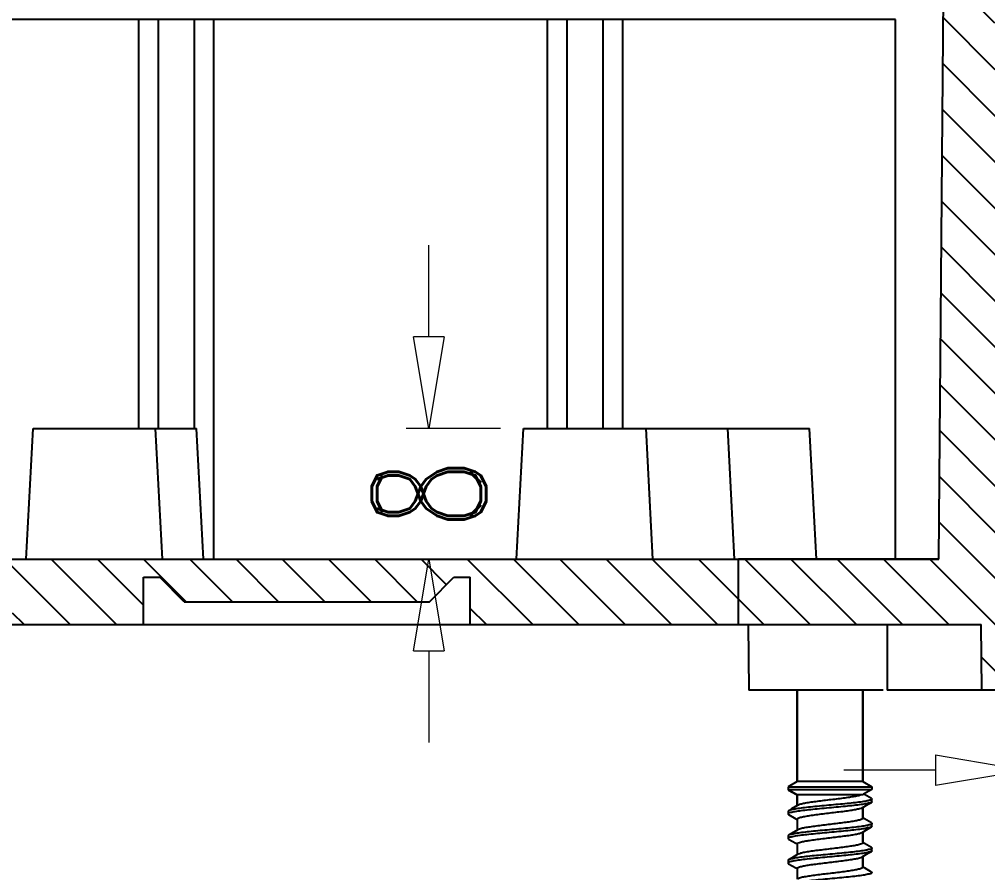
# Model space of a CAD drawing. Header units: millimetres. Extents: x -1995 to -555, y 489 to 1011.
# Drawn here: x -1514.7 to -1455.5, y 581.2 to 633.3 of the extents above; entities that cross this region are included whole.
import ezdxf

# ---------------------------------------------------------------- set-up
doc = ezdxf.new("R2010")
doc.units = ezdxf.units.MM
doc.layers.add('dim', color=82, linetype='Continuous', lineweight=9)
doc.styles.add('ROMAND', font='romand.shx', dxfattribs={"width": 0.75, "bigfont": 'gbcbig.shx'})
doc.dimstyles.new('YanXiu', dxfattribs={"dimtxt": 2.5, "dimasz": 2.2, "dimexe": 1, "dimexo": 0, "dimgap": 0.66, "dimtad": 0, "dimzin": 1, "dimdsep": 46, "dimtxsty": 'ROMAND', "dimblk": 'CLOSEDBLANK', "dimcen": 0, "dimclrd": 3, "dimclre": 3, "dimclrt": 7, "dimazin": 0, "dimtfac": 1, "dimtofl": 0, "dimtmove": 0, "dimatfit": 3, "dimldrblk": 'CLOSEDBLANK', "dimfxl": 1, "dimlwd": 5, "dimlwe": 5, "dimarcsym": 0})

# ---------------------------------------------------------------- blocks, each defined once
blk = doc.blocks.new('_ClosedBlank')
at = {"color": 0, "linetype": 'ByBlock', "lineweight": -2}
for p, q in [((-1, 0.167), (0, 0)), ((-1, 0.167), (-1, -0.167)), ((0, 0), (-1, -0.167))]:
    blk.add_line(p, q, dxfattribs=at)
blk = doc.blocks.new('*D180')
at = {"layer": 'Defpoints', "color": 0}
for p in [(-1449.19, 587.422), (-1453.09, 582.43), (-1449.19, 581.78)]:
    blk.add_point(p, dxfattribs=at)
at = {"layer": 'dim', "color": 3, "lineweight": 5}
for p, q in [((-1453.09, 583.829), (-1453.09, 588.822)), ((-1449.19, 583.179), (-1449.19, 588.822)), ((-1458.69, 587.422), (-1464.29, 587.422)), ((-1443.59, 587.422), (-1437.99, 587.422))]:
    blk.add_line(p, q, dxfattribs=at)
at = {"layer": 'dim', "color": 3, "lineweight": 5, "xscale": 5.600000000000001, "yscale": 5.600000000000001, "zscale": 5.600000000000001}
blk.add_blockref('_ClosedBlank', (-1453.09, 587.422), dxfattribs=at)
at = {"layer": 'dim', "color": 3, "lineweight": 5, "xscale": 5.600000000000001, "yscale": 5.600000000000001, "zscale": 5.600000000000001, "rotation": 180}
blk.add_blockref('_ClosedBlank', (-1449.19, 587.422), dxfattribs=at)
at = {"layer": 'dim', "color": 7, "insert": (-1431.841, 587.422), "char_height": 7, "attachment_point": 5, "style": 'ROMAND'}
blk.add_mtext('M4', dxfattribs=at)
blk = doc.blocks.new('*D182')
at = {"layer": 'Defpoints', "color": 0}
for p in [(-1543.389, 640.33), (-1459.64, 640.33), (-1541.068, 600.33)]:
    blk.add_point(p, dxfattribs=at)
at = {"layer": 'dim', "color": 3, "lineweight": 5}
for p, q in [((-1461.039, 640.33), (-1544.789, 640.33)), ((-1543.389, 634.73), (-1543.389, 625.979)), ((-1543.389, 605.93), (-1543.389, 614.681)), ((-1542.468, 600.33), (-1544.789, 600.33))]:
    blk.add_line(p, q, dxfattribs=at)
at = {"layer": 'dim', "color": 3, "lineweight": 5, "xscale": 5.600000000000001, "yscale": 5.600000000000001, "zscale": 5.600000000000001}
for p, rotation in [((-1543.389, 640.33), 90), ((-1543.389, 600.33), 270)]:
    blk.add_blockref('_ClosedBlank', p, dxfattribs=dict(at, rotation=rotation))
at = {"layer": 'dim', "color": 7, "insert": (-1543.389, 620.33), "char_height": 7, "attachment_point": 5, "rotation": 90, "style": 'ROMAND'}
blk.add_mtext('40', dxfattribs=at)
blk = doc.blocks.new('*D125')
at = {"layer": 'Defpoints', "color": 0}
for p in [(-1489.674, 608.33), (-1483.89, 608.33), (-1484.309, 600.33)]:
    blk.add_point(p, dxfattribs=at)
at = {"layer": 'dim', "color": 3, "lineweight": 5}
for p, q in [((-1489.674, 613.93), (-1489.674, 619.53)), ((-1485.289, 608.33), (-1491.073, 608.33)), ((-1485.708, 600.33), (-1491.073, 600.33)), ((-1489.674, 594.73), (-1489.674, 589.13))]:
    blk.add_line(p, q, dxfattribs=at)
at = {"layer": 'dim', "color": 3, "lineweight": 5, "xscale": 5.600000000000001, "yscale": 5.600000000000001, "zscale": 5.600000000000001}
for p, rotation in [((-1489.674, 608.33), 270), ((-1489.674, 600.33), 90)]:
    blk.add_blockref('_ClosedBlank', p, dxfattribs=dict(at, rotation=rotation))
at = {"layer": 'dim', "color": 7, "insert": (-1489.674, 604.33), "char_height": 7, "attachment_point": 5, "rotation": 90, "style": 'ROMAND'}
blk.add_mtext('8', dxfattribs=at)

msp = doc.modelspace()

# ---------------------------------------------------------------- hatches: boundary and pattern name
at = {"linetype": 'Continuous'}
h = msp.add_hatch(dxfattribs=at)
h.set_pattern_fill('DEFAULT__19', color=2, scale=2, angle=-45, style=0, pattern_type=0)
h.set_pattern_definition([(315, (-1734.9916, 774.4542), (1.414214, 1.414214), [])])
edge = h.paths.add_edge_path()
edge.add_line((-1668.44, 596.33), (-1663.89, 596.33))
edge.add_line((-1668.44, 596.33), (-1668.44, 603.119))
edge.add_spline(control_points=[(-1668.44, 603.119), (-1668.44, 603.813), (-1667.954, 604.307), (-1667.261, 604.319)], knot_values=[0, 0, 0, 0, 1, 1, 1, 1], weights=[1, 0.808834, 0.808834, 1], degree=3, periodic=0)
edge.add_line((-1667.261, 604.319), (-1666.64, 604.33))
edge.add_line((-1666.64, 604.33), (-1666.64, 632.33))
edge.add_line((-1668.157, 632.356), (-1666.64, 632.33))
edge.add_spline(control_points=[(-1668.157, 632.356), (-1668.735, 632.367), (-1669.14, 632.779), (-1669.14, 633.356)], knot_values=[0, 0, 0, 0, 1, 1, 1, 1], weights=[1, 0.808834, 0.808834, 1], degree=3, periodic=0)
edge.add_line((-1669.14, 635.375), (-1669.14, 633.356))
edge.add_line((-1674.532, 635.847), (-1669.14, 635.375))
edge.add_spline(control_points=[(-1675.714, 644.546), (-1681.421, 642.415), (-1680.601, 636.378), (-1674.532, 635.847)], knot_values=[0, 0, 0, 0, 1, 1, 1, 1], weights=[1, 0.480302, 0.480302, 1], degree=3, periodic=0)
edge.add_line((-1675.714, 644.546), (-1675.64, 640.304))
edge.add_spline(control_points=[(-1675.64, 640.304), (-1675.589, 637.406), (-1672.691, 637.406), (-1672.64, 640.304)], knot_values=[0, 0, 0, 0, 1, 1, 1, 1], weights=[1, 0.344968, 0.344968, 1], degree=3, periodic=0)
edge.add_line((-1672.64, 640.304), (-1672.566, 644.546))
edge.add_spline(control_points=[(-1669.64, 640.33), (-1669.64, 642.272), (-1670.747, 643.867), (-1672.566, 644.546)], knot_values=[0, 0, 0, 0, 1, 1, 1, 1], weights=[1, 0.881003, 0.881003, 1], degree=3, periodic=0)
edge.add_line((-1669.64, 640.33), (-1663.14, 640.33))
edge.add_line((-1662.791, 600.33), (-1663.14, 640.33))
edge.add_line((-1662.791, 600.33), (-1661.39, 600.33))
edge.add_line((-1661.39, 600.33), (-1661.39, 592.33))
edge.add_line((-1663.855, 592.33), (-1661.39, 592.33))
edge.add_line((-1663.89, 596.33), (-1663.855, 592.33))
edge = h.paths.add_edge_path()
edge.add_line((-1654.39, 596.33), (-1650.14, 596.33))
edge.add_line((-1654.39, 596.33), (-1654.425, 592.33))
edge.add_line((-1656.89, 592.33), (-1654.425, 592.33))
edge.add_line((-1656.89, 600.33), (-1656.89, 592.33))
edge.add_line((-1656.89, 600.33), (-1655.489, 600.33))
edge.add_line((-1655.489, 600.33), (-1655.14, 640.33))
edge.add_line((-1655.14, 640.33), (-1654.64, 640.33))
edge.add_line((-1654.618, 642.83), (-1654.64, 640.33))
edge.add_line((-1654.618, 642.83), (-1654.043, 642.83))
edge.add_line((-1653.817, 643.057), (-1654.043, 642.83))
edge.add_spline(control_points=[(-1653.463, 643.057), (-1653.567, 643.16), (-1653.713, 643.16), (-1653.817, 643.057)], knot_values=[0, 0, 0, 0, 1, 1, 1, 1], weights=[1, 0.804738, 0.804738, 1], degree=3, periodic=0)
edge.add_line((-1653.236, 642.83), (-1653.463, 643.057))
edge.add_line((-1653.236, 642.83), (-1652.662, 642.83))
edge.add_line((-1652.662, 642.83), (-1652.64, 640.33))
edge.add_line((-1652.64, 640.33), (-1652.14, 640.33))
edge.add_line((-1651.791, 600.33), (-1652.14, 640.33))
edge.add_line((-1651.791, 600.33), (-1637.797, 600.33))
edge.add_line((-1637.797, 596.33), (-1637.797, 600.33))
edge.add_line((-1640.14, 596.33), (-1637.797, 596.33))
edge.add_line((-1640.175, 592.33), (-1640.14, 596.33))
edge.add_line((-1642.64, 592.33), (-1640.175, 592.33))
edge.add_line((-1642.64, 592.33), (-1642.64, 598.33))
edge.add_line((-1647.64, 598.33), (-1642.64, 598.33))
edge.add_line((-1647.64, 592.33), (-1647.64, 598.33))
edge.add_line((-1650.105, 592.33), (-1647.64, 592.33))
edge.add_line((-1650.105, 592.33), (-1650.14, 596.33))
edge = h.paths.add_edge_path()
edge.add_line((-1637.797, 596.33), (-1637.797, 600.33))
edge.add_line((-1637.797, 596.33), (-1637.797, 600.33))
edge = h.paths.add_edge_path()
edge.add_line((-1637.797, 596.33), (-1623.14, 596.33))
edge.add_line((-1637.797, 596.33), (-1637.797, 600.33))
edge.add_line((-1637.797, 600.33), (-1470.746, 600.33))
edge.add_line((-1470.746, 596.33), (-1470.746, 600.33))
edge.add_line((-1487.14, 596.33), (-1470.746, 596.33))
edge.add_line((-1487.14, 596.33), (-1487.14, 599.23))
edge.add_line((-1488.14, 599.23), (-1487.14, 599.23))
edge.add_line((-1489.64, 597.73), (-1488.14, 599.23))
edge.add_line((-1504.64, 597.73), (-1489.64, 597.73))
edge.add_line((-1504.64, 597.73), (-1506.14, 599.23))
edge.add_line((-1507.14, 599.23), (-1506.14, 599.23))
edge.add_line((-1507.14, 596.33), (-1507.14, 599.23))
edge.add_line((-1515.14, 596.33), (-1507.14, 596.33))
edge.add_line((-1515.14, 596.33), (-1515.14, 599.23))
edge.add_line((-1516.14, 599.23), (-1515.14, 599.23))
edge.add_line((-1517.64, 597.73), (-1516.14, 599.23))
edge.add_line((-1532.64, 597.73), (-1517.64, 597.73))
edge.add_line((-1532.64, 597.73), (-1534.14, 599.23))
edge.add_line((-1535.14, 599.23), (-1534.14, 599.23))
edge.add_line((-1535.14, 596.33), (-1535.14, 599.23))
edge.add_line((-1575.14, 596.33), (-1535.14, 596.33))
edge.add_line((-1575.14, 596.33), (-1575.14, 599.23))
edge.add_line((-1576.14, 599.23), (-1575.14, 599.23))
edge.add_line((-1577.64, 597.73), (-1576.14, 599.23))
edge.add_line((-1592.64, 597.73), (-1577.64, 597.73))
edge.add_line((-1592.64, 597.73), (-1594.14, 599.23))
edge.add_line((-1595.14, 599.23), (-1594.14, 599.23))
edge.add_line((-1595.14, 596.33), (-1595.14, 599.23))
edge.add_line((-1603.14, 596.33), (-1595.14, 596.33))
edge.add_line((-1603.14, 596.33), (-1603.14, 599.23))
edge.add_line((-1604.14, 599.23), (-1603.14, 599.23))
edge.add_line((-1605.64, 597.73), (-1604.14, 599.23))
edge.add_line((-1620.64, 597.73), (-1605.64, 597.73))
edge.add_line((-1620.64, 597.73), (-1622.14, 599.23))
edge.add_line((-1623.14, 599.23), (-1622.14, 599.23))
edge.add_line((-1623.14, 596.33), (-1623.14, 599.23))
edge = h.paths.add_edge_path()
edge.add_line((-1470.746, 596.33), (-1470.746, 600.33))
edge.add_line((-1470.746, 596.33), (-1470.746, 600.33))
edge = h.paths.add_edge_path()
edge.add_line((-1441.84, 596.33), (-1446.39, 596.33))
edge.add_line((-1446.425, 592.33), (-1446.39, 596.33))
edge.add_line((-1446.425, 592.33), (-1448.89, 592.33))
edge.add_line((-1448.89, 592.33), (-1448.89, 600.33))
edge.add_line((-1447.489, 600.33), (-1448.89, 600.33))
edge.add_line((-1447.489, 600.33), (-1447.14, 640.33))
edge.add_line((-1441.14, 640.33), (-1447.14, 640.33))
edge.add_line((-1441.14, 633.356), (-1441.14, 640.33))
edge.add_spline(control_points=[(-1442.122, 632.356), (-1441.545, 632.367), (-1441.14, 632.779), (-1441.14, 633.356)], knot_values=[0, 0, 0, 0, 1, 1, 1, 1], weights=[1, 0.808834, 0.808834, 1], degree=3, periodic=0)
edge.add_line((-1442.122, 632.356), (-1443.64, 632.33))
edge.add_line((-1443.64, 604.33), (-1443.64, 632.33))
edge.add_line((-1443.019, 604.319), (-1443.64, 604.33))
edge.add_spline(control_points=[(-1441.84, 603.119), (-1441.84, 603.813), (-1442.326, 604.307), (-1443.019, 604.319)], knot_values=[0, 0, 0, 0, 1, 1, 1, 1], weights=[1, 0.808834, 0.808834, 1], degree=3, periodic=0)
edge.add_line((-1441.84, 596.33), (-1441.84, 603.119))
edge = h.paths.add_edge_path()
edge.add_line((-1470.746, 596.33), (-1455.89, 596.33))
edge.add_line((-1470.746, 596.33), (-1470.746, 600.33))
edge.add_line((-1458.489, 600.33), (-1470.746, 600.33))
edge.add_line((-1458.489, 600.33), (-1458.14, 640.33))
edge.add_line((-1457.64, 640.33), (-1458.14, 640.33))
edge.add_line((-1457.618, 642.83), (-1457.64, 640.33))
edge.add_line((-1457.043, 642.83), (-1457.618, 642.83))
edge.add_line((-1457.043, 642.83), (-1456.817, 643.057))
edge.add_spline(control_points=[(-1456.817, 643.057), (-1456.713, 643.16), (-1456.567, 643.16), (-1456.463, 643.057)], knot_values=[0, 0, 0, 0, 1, 1, 1, 1], weights=[1, 0.804738, 0.804738, 1], degree=3, periodic=0)
edge.add_line((-1456.463, 643.057), (-1456.236, 642.83))
edge.add_line((-1455.662, 642.83), (-1456.236, 642.83))
edge.add_line((-1455.662, 642.83), (-1455.64, 640.33))
edge.add_line((-1455.14, 640.33), (-1455.64, 640.33))
edge.add_line((-1454.791, 600.33), (-1455.14, 640.33))
edge.add_line((-1453.39, 600.33), (-1454.791, 600.33))
edge.add_line((-1453.39, 592.33), (-1453.39, 600.33))
edge.add_line((-1453.39, 592.33), (-1455.855, 592.33))
edge.add_line((-1455.855, 592.33), (-1455.89, 596.33))

# ---------------------------------------------------------------- linework, layer by layer
at = {"color": 7, "linetype": 'Continuous'}
for p, q in [((-1458.489, 600.33), (-1458.14, 640.33)), ((-1458.489, 600.33), (-1458.14, 640.33)), ((-1461.14, 633.329), (-1649.14, 633.329)), ((-1507.44, 633.329), (-1507.44, 608.33)), ((-1506.24, 633.329), (-1506.24, 608.33)), ((-1504.04, 633.329), (-1504.04, 608.33)), ((-1502.84, 633.329), (-1502.84, 600.33)), ((-1482.44, 633.329), (-1482.44, 608.33)), ((-1481.24, 633.329), (-1481.24, 608.33)), ((-1479.04, 633.329), (-1479.04, 608.33)), ((-1477.84, 633.329), (-1477.84, 608.33)), ((-1461.14, 600.33), (-1461.14, 633.329)), ((-1514.309, 600.33), (-1513.89, 608.33)), ((-1513.89, 608.33), (-1503.89, 608.33)), ((-1505.971, 600.33), (-1506.39, 608.33)), ((-1503.471, 600.33), (-1503.89, 608.33)), ((-1484.309, 600.33), (-1483.89, 608.33)), ((-1483.89, 608.33), (-1466.39, 608.33)), ((-1475.971, 600.33), (-1476.39, 608.33)), ((-1470.971, 600.33), (-1471.39, 608.33)), ((-1465.971, 600.33), (-1466.39, 608.33)), ((-1651.791, 600.33), (-1458.489, 600.33)), ((-1637.797, 600.33), (-1470.746, 600.33)), ((-1470.746, 596.33), (-1470.746, 600.33)), ((-1470.746, 596.33), (-1470.746, 600.33)), ((-1470.746, 596.33), (-1470.746, 600.33)), ((-1470.746, 596.33), (-1470.746, 600.33)), ((-1458.489, 600.33), (-1470.746, 600.33)), ((-1507.14, 599.23), (-1506.14, 599.23)), ((-1507.14, 596.33), (-1507.14, 599.23)), ((-1507.14, 599.23), (-1506.14, 599.23)), ((-1507.14, 596.33), (-1507.14, 599.23)), ((-1504.64, 597.73), (-1506.14, 599.23)), ((-1504.64, 597.73), (-1506.14, 599.23)), ((-1489.64, 597.73), (-1488.14, 599.23)), ((-1489.64, 597.73), (-1488.14, 599.23)), ((-1488.14, 599.23), (-1487.14, 599.23)), ((-1488.14, 599.23), (-1487.14, 599.23)), ((-1487.14, 596.33), (-1487.14, 599.23)), ((-1487.14, 596.33), (-1487.14, 599.23)), ((-1504.64, 597.73), (-1489.64, 597.73)), ((-1504.64, 597.73), (-1489.64, 597.73)), ((-1640.14, 596.33), (-1455.89, 596.33)), ((-1515.14, 596.33), (-1507.14, 596.33)), ((-1487.14, 596.33), (-1470.746, 596.33)), ((-1470.746, 596.33), (-1455.89, 596.33)), ((-1470.14, 596.33), (-1470.105, 592.33)), ((-1461.64, 596.33), (-1461.64, 592.33)), ((-1455.855, 592.33), (-1455.89, 596.33)), ((-1455.855, 592.33), (-1455.89, 596.33)), ((-1461.886, 592.33), (-1470.105, 592.33)), ((-1467.14, 586.737), (-1467.14, 592.33)), ((-1467.14, 592.33), (-1467.14, 586.737)), ((-1463.14, 586.737), (-1463.14, 592.33)), ((-1463.14, 592.33), (-1463.14, 586.737)), ((-1452.525, 592.33), (-1461.64, 592.33)), ((-1453.39, 592.33), (-1455.855, 592.33)), ((-1467.14, 586.737), (-1467.705, 586.411)), ((-1467.705, 586.411), (-1462.575, 586.411)), ((-1467.705, 586.411), (-1467.705, 586.249)), ((-1463.14, 586.737), (-1467.14, 586.737)), ((-1463.14, 586.737), (-1462.575, 586.411)), ((-1462.575, 586.411), (-1462.575, 586.249)), ((-1467.705, 586.249), (-1462.575, 586.249)), ((-1467.705, 586.249), (-1467.14, 585.923)), ((-1467.705, 586.249), (-1467.672, 586.211)), ((-1467.672, 586.211), (-1467.236, 585.955)), ((-1467.236, 585.955), (-1467.151, 585.904)), ((-1463.213, 585.923), (-1467.14, 585.923)), ((-1467.14, 585.262), (-1467.14, 585.923)), ((-1467.14, 585.923), (-1467.14, 585.262)), ((-1462.575, 586.249), (-1463.084, 585.955)), ((-1463.037, 585.951), (-1463.063, 585.967)), ((-1462.608, 585.699), (-1463.037, 585.951)), ((-1462.608, 585.699), (-1462.575, 585.661)), ((-1462.575, 585.499), (-1462.575, 585.661)), ((-1467.672, 584.949), (-1467.705, 584.911)), ((-1467.705, 584.911), (-1467.705, 584.749)), ((-1463.14, 584.487), (-1463.14, 585.148)), ((-1463.14, 585.148), (-1463.14, 584.487)), ((-1467.14, 584.423), (-1467.14, 583.762)), ((-1462.608, 584.199), (-1462.575, 584.161)), ((-1462.575, 583.999), (-1462.608, 583.961)), ((-1462.575, 583.999), (-1462.575, 584.161)), ((-1467.672, 583.449), (-1467.705, 583.411)), ((-1467.705, 583.411), (-1467.705, 583.249)), ((-1463.14, 582.987), (-1463.14, 583.648)), ((-1463.14, 583.648), (-1463.14, 582.987)), ((-1467.705, 583.249), (-1467.672, 583.211)), ((-1467.14, 582.923), (-1467.14, 582.262)), ((-1462.575, 582.499), (-1462.575, 582.661)), ((-1467.705, 581.911), (-1467.705, 581.749)), ((-1463.14, 581.487), (-1463.14, 582.148)), ((-1463.14, 582.148), (-1463.14, 581.487)), ((-1467.14, 581.423), (-1467.14, 580.762))]:
    msp.add_line(p, q, dxfattribs=at)
for points in [[(-1467.098, 585.286), (-1467.488, 585.057), (-1467.672, 584.949)], [(-1463.181, 585.124), (-1462.799, 585.348), (-1462.608, 585.461)], [(-1467.672, 584.711), (-1467.236, 584.455), (-1467.151, 584.404)], [(-1462.608, 584.199), (-1463.037, 584.451), (-1463.129, 584.505)], [(-1467.098, 583.786), (-1467.488, 583.557), (-1467.672, 583.449)], [(-1463.181, 583.624), (-1462.799, 583.848), (-1462.608, 583.961)], [(-1467.672, 583.211), (-1467.236, 582.955), (-1467.151, 582.904)], [(-1462.608, 582.699), (-1463.037, 582.951), (-1463.129, 583.005)], [(-1467.098, 582.286), (-1467.488, 582.057), (-1467.672, 581.949)], [(-1463.181, 582.124), (-1462.799, 582.348), (-1462.608, 582.461)], [(-1467.672, 581.711), (-1467.236, 581.455), (-1467.151, 581.404)], [(-1462.608, 581.199), (-1463.037, 581.451), (-1463.129, 581.505)]]:
    msp.add_lwpolyline(points, dxfattribs=at)
msp.add_arc((-1467.529, 584.78), 0.22, 127.00647, 130.22993, dxfattribs=at)
for points, start_tangent, end_tangent in [([(-1463.213, 585.923), (-1463.382, 585.869), (-1463.636, 585.816), (-1463.956, 585.764), (-1464.333, 585.712), (-1464.753, 585.659), (-1465.19, 585.606), (-1465.624, 585.554), (-1466.036, 585.501), (-1466.402, 585.449), (-1466.708, 585.397), (-1466.944, 585.344), (-1467.091, 585.29), (-1467.099, 585.286)], (-0.913792, -0.406182), (-0.868477, -0.49573)), ([(-1463.089, 585.958), (-1463.093, 585.95), (-1463.213, 585.923)], (-0.452519, -0.891755), (-0.98711, -0.160041)), ([(-1462.605, 585.455), (-1462.676, 585.431), (-1462.901, 585.377), (-1463.243, 585.322), (-1463.682, 585.268), (-1464.198, 585.214), (-1464.762, 585.159), (-1465.345, 585.105), (-1465.919, 585.05), (-1466.451, 584.996), (-1466.916, 584.941), (-1467.289, 584.887), (-1467.55, 584.832), (-1467.686, 584.778), (-1467.693, 584.748)], (-0.887981, -0.459881), (-0.052458, -0.998623)), ([(-1462.576, 585.661), (-1462.576, 585.656), (-1462.653, 585.602), (-1462.857, 585.548), (-1463.177, 585.494), (-1463.596, 585.44), (-1464.094, 585.386), (-1464.645, 585.333), (-1465.22, 585.279), (-1465.792, 585.225), (-1466.331, 585.171), (-1466.809, 585.117), (-1467.203, 585.063), (-1467.492, 585.009), (-1467.661, 584.955)], (0.256585, -0.966522), (-0.798301, -0.602259)), ([(-1462.58, 585.497), (-1462.579, 585.486), (-1462.605, 585.455)], (0.323373, -0.946272), (-0.887981, -0.459881)), ([(-1467.693, 584.748), (-1467.69, 584.723), (-1467.679, 584.704)], (-0.052458, -0.998623), (0.693817, -0.720152)), ([(-1463.181, 585.124), (-1463.19, 585.119), (-1463.338, 585.065), (-1463.576, 585.012), (-1463.893, 584.958), (-1464.272, 584.905), (-1464.695, 584.851), (-1465.14, 584.798), (-1465.585, 584.744), (-1466.008, 584.69), (-1466.387, 584.637), (-1466.704, 584.583), (-1466.942, 584.53), (-1467.09, 584.476), (-1467.14, 584.423)], (-0.870055, -0.492955), (0, -1)), ([(-1462.581, 584.159), (-1462.579, 584.147), (-1462.678, 584.093), (-1462.902, 584.039), (-1463.24, 583.985), (-1463.673, 583.931), (-1464.182, 583.878), (-1464.739, 583.824), (-1465.316, 583.77), (-1465.884, 583.716), (-1466.415, 583.662), (-1466.88, 583.608), (-1467.258, 583.554), (-1467.528, 583.5), (-1467.674, 583.451)], (0.305416, -0.952219), (-0.656831, -0.754037)), ([(-1463.14, 584.487), (-1463.19, 584.434), (-1463.34, 584.38), (-1463.582, 584.326), (-1463.896, 584.273), (-1464.271, 584.22), (-1464.691, 584.166), (-1465.133, 584.113), (-1465.576, 584.06), (-1466, 584.006), (-1466.376, 583.953), (-1466.692, 583.9), (-1466.936, 583.846), (-1467.089, 583.791), (-1467.099, 583.786)], (0, -1), (-0.870619, -0.491958)), ([(-1462.608, 583.961), (-1462.766, 583.906), (-1463.048, 583.851), (-1463.438, 583.797), (-1463.916, 583.742), (-1464.458, 583.688), (-1465.035, 583.634), (-1465.617, 583.579), (-1466.175, 583.525), (-1466.679, 583.47), (-1467.103, 583.416), (-1467.426, 583.361), (-1467.63, 583.307), (-1467.705, 583.252), (-1467.704, 583.249)], (-0.682139, -0.731222), (0.190768, -0.981635)), ([(-1467.14, 582.923), (-1467.09, 582.976), (-1466.942, 583.03), (-1466.704, 583.083), (-1466.387, 583.137), (-1466.008, 583.19), (-1465.585, 583.244), (-1465.14, 583.298), (-1464.695, 583.351), (-1464.272, 583.405), (-1463.893, 583.458), (-1463.576, 583.512), (-1463.338, 583.565), (-1463.19, 583.619), (-1463.181, 583.624)], (0, 1), (0.870055, 0.492955)), ([(-1463.14, 582.987), (-1463.189, 582.934), (-1463.338, 582.88), (-1463.579, 582.826), (-1463.893, 582.773), (-1464.268, 582.72), (-1464.687, 582.667), (-1465.128, 582.614), (-1465.572, 582.56), (-1465.998, 582.507), (-1466.376, 582.453), (-1466.691, 582.4), (-1466.936, 582.346), (-1467.089, 582.291), (-1467.099, 582.286)], (0, -1), (-0.87066, -0.491885)), ([(-1462.606, 582.457), (-1462.666, 582.435), (-1462.884, 582.38), (-1463.218, 582.326), (-1463.652, 582.271), (-1464.163, 582.217), (-1464.725, 582.162), (-1465.309, 582.108), (-1465.884, 582.053), (-1466.42, 581.999), (-1466.889, 581.945), (-1467.268, 581.89), (-1467.537, 581.836), (-1467.681, 581.781), (-1467.694, 581.747)], (-0.889912, -0.456132), (-0.151868, -0.988401)), ([(-1462.586, 582.66), (-1462.587, 582.638), (-1462.707, 582.584), (-1462.95, 582.53), (-1463.305, 582.477), (-1463.753, 582.423), (-1464.271, 582.369), (-1464.833, 582.315), (-1465.411, 582.261), (-1465.975, 582.207), (-1466.496, 582.153), (-1466.949, 582.099), (-1467.31, 582.045), (-1467.561, 581.992), (-1467.678, 581.955)], (0.117542, -0.993068), (-0.681018, -0.732267)), ([(-1462.578, 582.497), (-1462.577, 582.489), (-1462.606, 582.457)], (0.326466, -0.945209), (-0.889912, -0.456132)), ([(-1462.604, 582.703), (-1462.596, 582.692), (-1462.586, 582.66)], (0.636356, -0.771395), (0.117542, -0.993068)), ([(-1467.694, 581.747), (-1467.694, 581.727), (-1467.679, 581.703)], (-0.151868, -0.988401), (0.77917, -0.626812)), ([(-1467.678, 581.955), (-1467.689, 581.938), (-1467.693, 581.911)], (-0.681018, -0.732267), (0.016346, -0.999866)), ([(-1467.14, 581.423), (-1467.09, 581.476), (-1466.942, 581.53), (-1466.704, 581.583), (-1466.387, 581.637), (-1466.008, 581.69), (-1465.585, 581.744), (-1465.14, 581.798), (-1464.695, 581.851), (-1464.272, 581.905), (-1463.893, 581.958), (-1463.576, 582.012), (-1463.338, 582.065), (-1463.19, 582.119), (-1463.181, 582.124)], (0, 1), (0.870055, 0.492955)), ([(-1462.585, 581.163), (-1462.602, 581.126), (-1462.753, 581.072), (-1463.027, 581.017), (-1463.41, 580.963), (-1463.884, 580.908), (-1464.422, 580.854), (-1464.998, 580.799), (-1465.581, 580.745), (-1466.141, 580.69), (-1466.65, 580.636), (-1467.08, 580.581), (-1467.409, 580.527), (-1467.621, 580.473), (-1467.673, 580.451)], (-0.216056, -0.976381), (-0.885365, -0.464897)), ([(-1463.14, 581.487), (-1463.19, 581.434), (-1463.34, 581.38), (-1463.582, 581.326), (-1463.896, 581.273), (-1464.271, 581.22), (-1464.691, 581.166), (-1465.133, 581.113), (-1465.576, 581.06), (-1466, 581.006), (-1466.376, 580.953), (-1466.692, 580.9), (-1466.936, 580.846), (-1467.089, 580.791), (-1467.099, 580.786)], (0, -1), (-0.870611, -0.491972)), ([(-1462.602, 581.207), (-1462.584, 581.181), (-1462.585, 581.163)], (0.831345, -0.555756), (-0.216056, -0.976381))]:
    msp.add_spline(points, degree=3, dxfattribs=dict(at, start_tangent=start_tangent, end_tangent=end_tangent))

# ---------------------------------------------------------------- dimensions: what is measured, and where the dimension line sits
at = {"layer": 'dim'}
for base, p1, p2, picture, middle in [((-1543.389, 640.33), (-1541.068, 600.33), (-1459.64, 640.33), '*D182', (-1543.389, 620.33)), ((-1489.674, 608.33), (-1484.309, 600.33), (-1483.89, 608.33), '*D125', (-1489.674, 604.33))]:
    dim = msp.add_linear_dim(base=base, p1=p1, p2=p2, angle=90, dimstyle='YanXiu', override={"dimtxt": 7, "dimasz": 5.6, "dimexe": 1.3993, "dimexo": 1.3993, "dimgap": 1.3993, "dimzin": 8}, dxfattribs=at)
    dim.commit()
    dim.dimension.update_dxf_attribs({"geometry": picture, "text_midpoint": middle})
dim = msp.add_linear_dim(base=(-1449.19, 587.422), p1=(-1453.09, 582.43), p2=(-1449.19, 581.78), text='M4', dimstyle='YanXiu', override={"dimtxt": 7, "dimasz": 5.6, "dimexe": 1.3993, "dimexo": 1.3993, "dimgap": 1.3993, "dimzin": 8}, dxfattribs=at)
dim.commit()
dim.dimension.update_dxf_attribs({"geometry": '*D180', "text_midpoint": (-1431.841, 587.422)})

doc.saveas('drawing.dxf')
